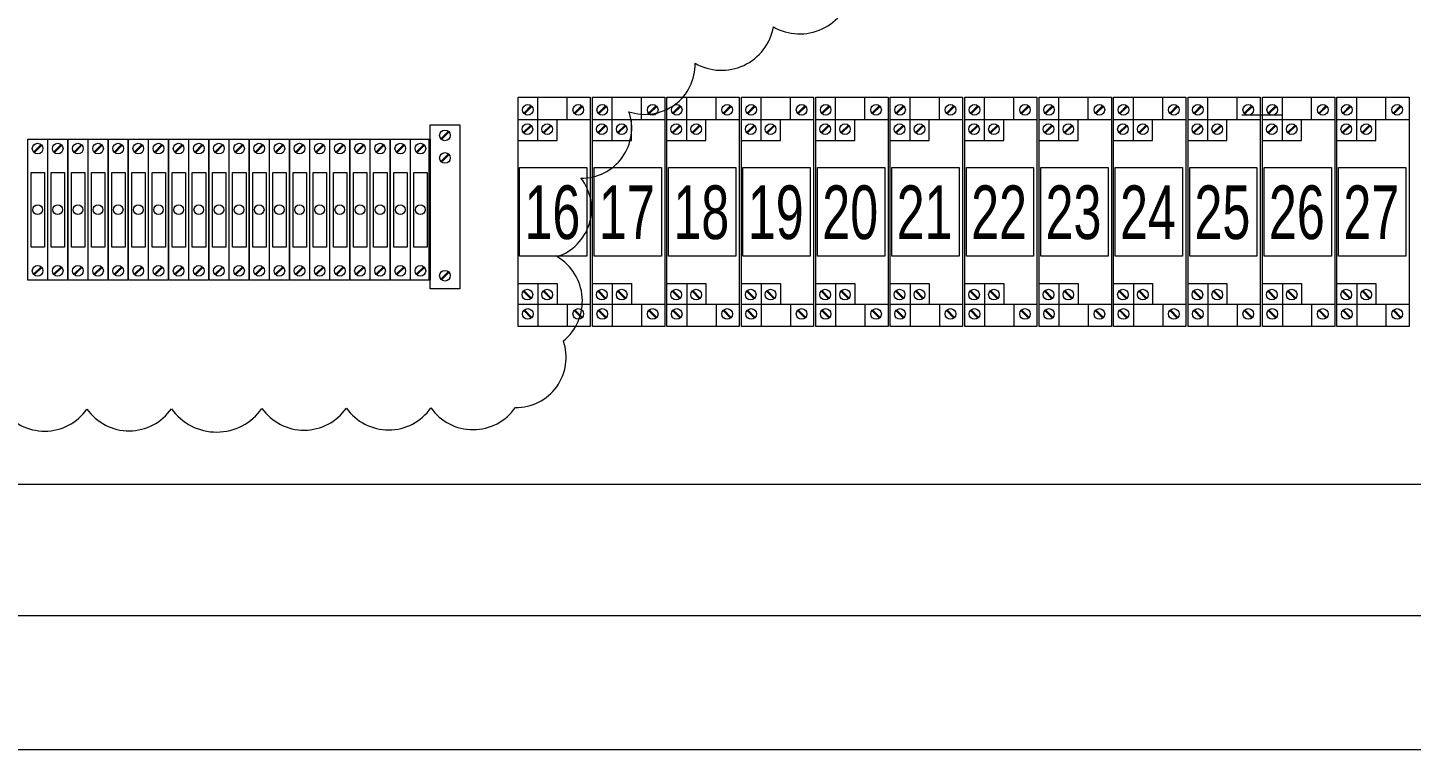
# Model space of a CAD drawing. Header units: millimetres. Extents: x 32721 to 72822, y 57624 to 123188.
# Drawn here: x 43102.9 to 43316.1, y 65167.6 to 65278.9 of the extents above; entities that cross this region are included whole.
import ezdxf

# ---------------------------------------------------------------- set-up
doc = ezdxf.new("R2010")
doc.units = ezdxf.units.MM
doc.header["$LTSCALE"] = 10
doc.layers.add('1轮廓实线层', color=7, linetype='Continuous', lineweight=18)
doc.layers.add('6文字层', color=3, linetype='Continuous', lineweight=18)
doc.styles.add('样式 1', font='SIMYOU.TTF', dxfattribs={"width": 0.75})

msp = doc.modelspace()

# ---------------------------------------------------------------- linework, layer by layer
at = {"layer": '1轮廓实线层', "lineweight": 13}
for p, q in [((43178.45, 65268.18), (43189.56, 65268.18)), ((43178.45, 65232.8), (43178.45, 65268.18)), ((43179.32, 65265.69), (43180.48, 65266.86)), ((43179.42, 65265.59), (43180.59, 65266.75)), ((43181.5, 65265.3), (43181.5, 65268.18)), ((43186, 65264.72), (43186, 65268.18)), ((43187.1, 65265.69), (43188.26, 65266.86)), ((43187.2, 65265.59), (43188.36, 65266.75)), ((43189.56, 65268.18), (43189.56, 65232.8)), ((43189.92, 65268.18), (43201.04, 65268.18)), ((43189.92, 65232.8), (43189.92, 65268.18)), ((43190.79, 65265.69), (43191.96, 65266.86)), ((43190.9, 65265.59), (43192.06, 65266.75)), ((43192.97, 65265.3), (43192.97, 65268.18)), ((43197.47, 65264.72), (43197.47, 65268.18)), ((43198.57, 65265.69), (43199.73, 65266.86)), ((43198.67, 65265.59), (43199.83, 65266.75)), ((43201.04, 65268.18), (43201.04, 65232.8)), ((43201.39, 65268.18), (43212.51, 65268.18)), ((43201.39, 65232.8), (43201.39, 65268.18)), ((43202.27, 65265.69), (43203.43, 65266.86)), ((43202.37, 65265.59), (43203.53, 65266.75)), ((43204.44, 65265.3), (43204.44, 65268.18)), ((43208.95, 65264.72), (43208.95, 65268.18)), ((43210.04, 65265.69), (43211.2, 65266.86)), ((43210.14, 65265.59), (43211.3, 65266.75)), ((43212.51, 65268.18), (43212.51, 65232.8)), ((43212.87, 65268.18), (43223.98, 65268.18)), ((43212.87, 65232.8), (43212.87, 65268.18)), ((43213.74, 65265.69), (43214.9, 65266.86)), ((43213.84, 65265.59), (43215, 65266.75)), ((43215.91, 65265.3), (43215.91, 65268.18)), ((43220.42, 65264.72), (43220.42, 65268.18)), ((43221.51, 65265.69), (43222.68, 65266.86)), ((43221.62, 65265.59), (43222.78, 65266.75)), ((43223.98, 65268.18), (43223.98, 65232.8)), ((43224.34, 65268.18), (43235.46, 65268.18)), ((43224.34, 65232.8), (43224.34, 65268.18)), ((43225.21, 65265.69), (43226.38, 65266.86)), ((43225.32, 65265.59), (43226.48, 65266.75)), ((43227.39, 65265.3), (43227.39, 65268.18)), ((43231.89, 65264.72), (43231.89, 65268.18)), ((43232.99, 65265.69), (43234.15, 65266.86)), ((43233.09, 65265.59), (43234.25, 65266.75)), ((43235.46, 65268.18), (43235.46, 65232.8)), ((43235.81, 65268.18), (43246.93, 65268.18)), ((43235.81, 65232.8), (43235.81, 65268.18)), ((43236.69, 65265.69), (43237.85, 65266.86)), ((43236.79, 65265.59), (43237.95, 65266.75)), ((43238.86, 65265.3), (43238.86, 65268.18)), ((43243.37, 65264.72), (43243.37, 65268.18)), ((43244.46, 65265.69), (43245.62, 65266.86)), ((43244.56, 65265.59), (43245.72, 65266.75)), ((43246.93, 65268.18), (43246.93, 65232.8)), ((43247.28, 65268.18), (43258.4, 65268.18)), ((43247.28, 65232.8), (43247.28, 65268.18)), ((43248.16, 65265.69), (43249.32, 65266.86)), ((43248.26, 65265.59), (43249.42, 65266.75)), ((43250.33, 65265.3), (43250.33, 65268.18)), ((43254.84, 65264.72), (43254.84, 65268.18)), ((43255.93, 65265.69), (43257.1, 65266.86)), ((43256.04, 65265.59), (43257.2, 65266.75)), ((43258.4, 65268.18), (43258.4, 65232.8)), ((43258.76, 65268.18), (43269.88, 65268.18)), ((43258.76, 65232.8), (43258.76, 65268.18)), ((43259.63, 65265.69), (43260.8, 65266.86)), ((43259.74, 65265.59), (43260.9, 65266.75)), ((43261.81, 65265.3), (43261.81, 65268.18)), ((43266.31, 65264.72), (43266.31, 65268.18)), ((43267.41, 65265.69), (43268.57, 65266.86)), ((43267.51, 65265.59), (43268.67, 65266.75)), ((43269.88, 65268.18), (43269.88, 65232.8)), ((43270.23, 65268.18), (43281.35, 65268.18)), ((43270.23, 65232.8), (43270.23, 65268.18)), ((43271.11, 65265.69), (43272.27, 65266.86)), ((43271.21, 65265.59), (43272.37, 65266.75)), ((43273.28, 65265.3), (43273.28, 65268.18)), ((43277.79, 65264.72), (43277.79, 65268.18)), ((43278.88, 65265.69), (43280.04, 65266.86)), ((43278.98, 65265.59), (43280.14, 65266.75)), ((43281.35, 65268.18), (43281.35, 65232.8)), ((43281.7, 65268.18), (43292.82, 65268.18)), ((43281.7, 65232.8), (43281.7, 65268.18)), ((43282.58, 65265.69), (43283.74, 65266.86)), ((43282.68, 65265.59), (43283.84, 65266.75)), ((43284.75, 65265.3), (43284.75, 65268.18)), ((43289.26, 65264.72), (43289.26, 65268.18)), ((43290.35, 65265.69), (43291.51, 65266.86)), ((43290.46, 65265.59), (43291.62, 65266.75)), ((43292.82, 65268.18), (43292.82, 65232.8)), ((43293.18, 65268.18), (43304.3, 65268.18)), ((43293.18, 65232.8), (43293.18, 65268.18)), ((43294.05, 65265.69), (43295.21, 65266.86)), ((43294.15, 65265.59), (43295.32, 65266.75)), ((43296.23, 65265.3), (43296.23, 65268.18)), ((43300.73, 65264.72), (43300.73, 65268.18)), ((43301.83, 65265.69), (43302.99, 65266.86)), ((43301.93, 65265.59), (43303.09, 65266.75)), ((43304.3, 65268.18), (43304.3, 65232.8)), ((43304.65, 65268.18), (43315.77, 65268.18)), ((43304.65, 65232.8), (43304.65, 65268.18)), ((43305.53, 65265.69), (43306.69, 65266.86)), ((43305.63, 65265.59), (43306.79, 65266.75)), ((43307.7, 65265.3), (43307.7, 65268.18)), ((43312.2, 65264.72), (43312.2, 65268.18)), ((43313.3, 65265.69), (43314.46, 65266.86)), ((43313.4, 65265.59), (43314.56, 65266.75)), ((43315.77, 65268.18), (43315.77, 65232.8)), ((43178.45, 65264.72), (43189.56, 65264.72)), ((43181.5, 65261.51), (43181.5, 65265.3)), ((43184.45, 65261.51), (43184.45, 65264.72)), ((43189.92, 65264.72), (43201.04, 65264.72)), ((43192.97, 65261.51), (43192.97, 65265.3)), ((43195.92, 65261.51), (43195.92, 65264.72)), ((43201.39, 65264.72), (43212.51, 65264.72)), ((43204.44, 65261.51), (43204.44, 65265.3)), ((43207.39, 65261.51), (43207.39, 65264.72)), ((43212.87, 65264.72), (43223.98, 65264.72)), ((43215.91, 65261.51), (43215.91, 65265.3)), ((43218.87, 65261.51), (43218.87, 65264.72)), ((43224.34, 65264.72), (43235.46, 65264.72)), ((43227.39, 65261.51), (43227.39, 65265.3)), ((43230.34, 65261.51), (43230.34, 65264.72)), ((43235.81, 65264.72), (43246.93, 65264.72)), ((43238.86, 65261.51), (43238.86, 65265.3)), ((43241.81, 65261.51), (43241.81, 65264.72)), ((43247.28, 65264.72), (43258.4, 65264.72)), ((43250.33, 65261.51), (43250.33, 65265.3)), ((43253.29, 65261.51), (43253.29, 65264.72)), ((43258.76, 65264.72), (43269.88, 65264.72)), ((43261.81, 65261.51), (43261.81, 65265.3)), ((43264.76, 65261.51), (43264.76, 65264.72)), ((43270.23, 65264.72), (43281.35, 65264.72)), ((43273.28, 65261.51), (43273.28, 65265.3)), ((43276.23, 65261.51), (43276.23, 65264.72)), ((43281.7, 65264.72), (43292.82, 65264.72)), ((43284.75, 65261.51), (43284.75, 65265.3)), ((43287.7, 65261.51), (43287.7, 65264.72)), ((43294.54, 65265.38), (43290, 65265.38)), ((43295.17, 65265.38), (43290.62, 65265.38)), ((43296.2, 65265.38), (43291.66, 65265.38)), ((43293.18, 65264.72), (43304.3, 65264.72)), ((43296.23, 65261.51), (43296.23, 65265.3)), ((43299.18, 65261.51), (43299.18, 65264.72)), ((43304.65, 65264.72), (43315.77, 65264.72)), ((43307.7, 65261.51), (43307.7, 65265.3)), ((43310.65, 65261.51), (43310.65, 65264.72)), ((43164.91, 65263.9), (43169.46, 65263.9)), ((43164.91, 65238.63), (43164.91, 65263.9)), ((43166.55, 65261.75), (43167.71, 65262.91)), ((43166.65, 65261.65), (43167.81, 65262.81)), ((43169.46, 65263.9), (43169.46, 65238.63)), ((43179.25, 65262.71), (43180.41, 65263.87)), ((43179.35, 65262.61), (43180.51, 65263.77)), ((43182.31, 65262.71), (43183.47, 65263.87)), ((43182.41, 65262.61), (43183.57, 65263.77)), ((43190.72, 65262.71), (43191.88, 65263.87)), ((43190.82, 65262.61), (43191.98, 65263.77)), ((43193.78, 65262.71), (43194.95, 65263.87)), ((43193.89, 65262.61), (43195.05, 65263.77)), ((43202.19, 65262.71), (43203.36, 65263.87)), ((43202.3, 65262.61), (43203.46, 65263.77)), ((43205.26, 65262.71), (43206.42, 65263.87)), ((43205.36, 65262.61), (43206.52, 65263.77)), ((43213.67, 65262.71), (43214.83, 65263.87)), ((43213.77, 65262.61), (43214.93, 65263.77)), ((43216.73, 65262.71), (43217.89, 65263.87)), ((43216.83, 65262.61), (43217.99, 65263.77)), ((43225.14, 65262.71), (43226.3, 65263.87)), ((43225.24, 65262.61), (43226.4, 65263.77)), ((43228.2, 65262.71), (43229.36, 65263.87)), ((43228.3, 65262.61), (43229.47, 65263.77)), ((43236.61, 65262.71), (43237.77, 65263.87)), ((43236.71, 65262.61), (43237.88, 65263.77)), ((43239.68, 65262.71), (43240.84, 65263.87)), ((43239.78, 65262.61), (43240.94, 65263.77)), ((43248.09, 65262.71), (43249.25, 65263.87)), ((43248.19, 65262.61), (43249.35, 65263.77)), ((43251.15, 65262.71), (43252.31, 65263.87)), ((43251.25, 65262.61), (43252.41, 65263.77)), ((43259.56, 65262.71), (43260.72, 65263.87)), ((43259.66, 65262.61), (43260.82, 65263.77)), ((43262.62, 65262.71), (43263.78, 65263.87)), ((43262.72, 65262.61), (43263.89, 65263.77)), ((43271.03, 65262.71), (43272.19, 65263.87)), ((43271.13, 65262.61), (43272.3, 65263.77)), ((43274.1, 65262.71), (43275.26, 65263.87)), ((43274.2, 65262.61), (43275.36, 65263.77)), ((43282.51, 65262.71), (43283.67, 65263.87)), ((43282.61, 65262.61), (43283.77, 65263.77)), ((43285.57, 65262.71), (43286.73, 65263.87)), ((43285.67, 65262.61), (43286.83, 65263.77)), ((43293.98, 65262.71), (43295.14, 65263.87)), ((43294.08, 65262.61), (43295.24, 65263.77)), ((43297.04, 65262.71), (43298.2, 65263.87)), ((43297.14, 65262.61), (43298.31, 65263.77)), ((43305.45, 65262.71), (43306.61, 65263.87)), ((43305.55, 65262.61), (43306.71, 65263.77)), ((43308.51, 65262.71), (43309.68, 65263.87)), ((43308.62, 65262.61), (43309.78, 65263.77)), ((43102.88, 65239.95), (43102.88, 65261.68)), ((43102.88, 65261.68), (43105.91, 65261.68)), ((43102.88, 65239.95), (43102.88, 65261.68)), ((43103.77, 65259.71), (43104.93, 65260.87)), ((43103.87, 65259.61), (43105.03, 65260.77)), ((43105.91, 65261.68), (43105.91, 65239.95)), ((43105.99, 65261.68), (43109.02, 65261.68)), ((43105.99, 65239.95), (43105.99, 65261.68)), ((43106.87, 65259.71), (43108.03, 65260.87)), ((43106.97, 65259.61), (43108.13, 65260.77)), ((43109.02, 65261.68), (43109.02, 65239.95)), ((43109.09, 65261.68), (43112.12, 65261.68)), ((43109.09, 65239.95), (43109.09, 65261.68)), ((43109.98, 65259.71), (43111.14, 65260.87)), ((43110.08, 65259.61), (43111.24, 65260.77)), ((43112.12, 65261.68), (43112.12, 65239.95)), ((43112.2, 65261.68), (43115.23, 65261.68)), ((43112.2, 65239.95), (43112.2, 65261.68)), ((43113.08, 65259.71), (43114.24, 65260.87)), ((43113.18, 65259.61), (43114.34, 65260.77)), ((43115.23, 65261.68), (43115.23, 65239.95)), ((43115.3, 65261.68), (43118.33, 65261.68)), ((43115.3, 65239.95), (43115.3, 65261.68)), ((43116.19, 65259.71), (43117.35, 65260.87)), ((43116.29, 65259.61), (43117.45, 65260.77)), ((43118.33, 65261.68), (43118.33, 65239.95)), ((43118.41, 65261.68), (43121.44, 65261.68)), ((43118.41, 65239.95), (43118.41, 65261.68)), ((43119.29, 65259.71), (43120.45, 65260.87)), ((43119.39, 65259.61), (43120.55, 65260.77)), ((43121.44, 65261.68), (43121.44, 65239.95)), ((43121.51, 65261.68), (43124.54, 65261.68)), ((43121.51, 65239.95), (43121.51, 65261.68)), ((43122.4, 65259.71), (43123.56, 65260.87)), ((43122.5, 65259.61), (43123.66, 65260.77)), ((43124.54, 65261.68), (43124.54, 65239.95)), ((43124.62, 65261.68), (43127.65, 65261.68)), ((43124.62, 65239.95), (43124.62, 65261.68)), ((43125.5, 65259.71), (43126.66, 65260.87)), ((43125.6, 65259.61), (43126.76, 65260.77)), ((43127.65, 65261.68), (43127.65, 65239.95)), ((43127.72, 65261.68), (43130.75, 65261.68)), ((43127.72, 65239.95), (43127.72, 65261.68)), ((43128.61, 65259.71), (43129.77, 65260.87)), ((43128.71, 65259.61), (43129.87, 65260.77)), ((43130.75, 65261.68), (43130.75, 65239.95)), ((43130.83, 65261.68), (43133.86, 65261.68)), ((43130.83, 65239.95), (43130.83, 65261.68)), ((43131.71, 65259.71), (43132.87, 65260.87)), ((43131.81, 65259.61), (43132.97, 65260.77)), ((43133.86, 65261.68), (43133.86, 65239.95)), ((43133.93, 65261.68), (43136.96, 65261.68)), ((43133.93, 65239.95), (43133.93, 65261.68)), ((43134.82, 65259.71), (43135.98, 65260.87)), ((43134.92, 65259.61), (43136.08, 65260.77)), ((43136.96, 65261.68), (43136.96, 65239.95)), ((43137.04, 65261.68), (43140.07, 65261.68)), ((43137.04, 65239.95), (43137.04, 65261.68)), ((43137.92, 65259.71), (43139.08, 65260.87)), ((43138.02, 65259.61), (43139.18, 65260.77)), ((43140.07, 65261.68), (43140.07, 65239.95)), ((43140.14, 65261.68), (43143.17, 65261.68)), ((43140.14, 65239.95), (43140.14, 65261.68)), ((43141.03, 65259.71), (43142.19, 65260.87)), ((43141.13, 65259.61), (43142.29, 65260.77)), ((43143.17, 65261.68), (43143.17, 65239.95)), ((43143.25, 65261.68), (43146.28, 65261.68)), ((43143.25, 65239.95), (43143.25, 65261.68)), ((43144.13, 65259.71), (43145.29, 65260.87)), ((43144.23, 65259.61), (43145.39, 65260.77)), ((43146.28, 65261.68), (43146.28, 65239.95)), ((43146.35, 65261.68), (43149.38, 65261.68)), ((43146.35, 65239.95), (43146.35, 65261.68)), ((43147.24, 65259.71), (43148.4, 65260.87)), ((43147.34, 65259.61), (43148.5, 65260.77)), ((43149.38, 65261.68), (43149.38, 65239.95)), ((43149.46, 65261.68), (43152.49, 65261.68)), ((43149.46, 65239.95), (43149.46, 65261.68)), ((43150.34, 65259.71), (43151.5, 65260.87)), ((43150.44, 65259.61), (43151.6, 65260.77)), ((43152.49, 65261.68), (43152.49, 65239.95)), ((43152.56, 65261.68), (43155.59, 65261.68)), ((43152.56, 65239.95), (43152.56, 65261.68)), ((43153.45, 65259.71), (43154.61, 65260.87)), ((43153.55, 65259.61), (43154.71, 65260.77)), ((43155.59, 65261.68), (43155.59, 65239.95)), ((43155.67, 65261.68), (43158.7, 65261.68)), ((43155.67, 65239.95), (43155.67, 65261.68)), ((43156.55, 65259.71), (43157.71, 65260.87)), ((43156.65, 65259.61), (43157.81, 65260.77)), ((43158.7, 65261.68), (43158.7, 65239.95)), ((43158.77, 65261.68), (43161.8, 65261.68)), ((43158.77, 65239.95), (43158.77, 65261.68)), ((43159.66, 65259.71), (43160.82, 65260.87)), ((43159.76, 65259.61), (43160.92, 65260.77)), ((43161.8, 65261.68), (43161.8, 65239.95)), ((43161.88, 65261.68), (43164.91, 65261.68)), ((43161.88, 65239.95), (43161.88, 65261.68)), ((43162.76, 65259.71), (43163.92, 65260.87)), ((43162.86, 65259.61), (43164.02, 65260.77)), ((43164.74, 65239.95), (43164.74, 65261.68)), ((43164.91, 65261.68), (43164.91, 65239.95)), ((43178.45, 65261.51), (43184.45, 65261.51)), ((43189.92, 65261.51), (43195.92, 65261.51)), ((43201.39, 65261.51), (43207.39, 65261.51)), ((43212.87, 65261.51), (43218.87, 65261.51)), ((43224.34, 65261.51), (43230.34, 65261.51)), ((43235.81, 65261.51), (43241.81, 65261.51)), ((43247.28, 65261.51), (43253.29, 65261.51)), ((43258.76, 65261.51), (43264.76, 65261.51)), ((43270.23, 65261.51), (43276.23, 65261.51)), ((43281.7, 65261.51), (43287.7, 65261.51)), ((43293.18, 65261.51), (43299.18, 65261.51)), ((43304.65, 65261.51), (43310.65, 65261.51)), ((43166.55, 65258.27), (43167.71, 65259.43)), ((43166.65, 65258.17), (43167.81, 65259.33)), ((43103.77, 65240.86), (43104.93, 65242.02)), ((43103.87, 65240.76), (43105.03, 65241.92)), ((43106.87, 65240.86), (43108.03, 65242.02)), ((43106.97, 65240.76), (43108.13, 65241.92)), ((43109.98, 65240.86), (43111.14, 65242.02)), ((43110.08, 65240.76), (43111.24, 65241.92)), ((43113.08, 65240.86), (43114.24, 65242.02)), ((43113.18, 65240.76), (43114.34, 65241.92)), ((43116.19, 65240.86), (43117.35, 65242.02)), ((43116.29, 65240.76), (43117.45, 65241.92)), ((43119.29, 65240.86), (43120.45, 65242.02)), ((43119.39, 65240.76), (43120.55, 65241.92)), ((43122.4, 65240.86), (43123.56, 65242.02)), ((43122.5, 65240.76), (43123.66, 65241.92)), ((43125.5, 65240.86), (43126.66, 65242.02)), ((43125.6, 65240.76), (43126.76, 65241.92)), ((43128.61, 65240.86), (43129.77, 65242.02)), ((43128.71, 65240.76), (43129.87, 65241.92)), ((43131.71, 65240.86), (43132.87, 65242.02)), ((43131.81, 65240.76), (43132.97, 65241.92)), ((43134.82, 65240.86), (43135.98, 65242.02)), ((43134.92, 65240.76), (43136.08, 65241.92)), ((43137.92, 65240.86), (43139.08, 65242.02)), ((43138.02, 65240.76), (43139.18, 65241.92)), ((43141.03, 65240.86), (43142.19, 65242.02)), ((43141.13, 65240.76), (43142.29, 65241.92)), ((43144.13, 65240.86), (43145.29, 65242.02)), ((43144.23, 65240.76), (43145.39, 65241.92)), ((43147.24, 65240.86), (43148.4, 65242.02)), ((43147.34, 65240.76), (43148.5, 65241.92)), ((43150.34, 65240.86), (43151.5, 65242.02)), ((43150.44, 65240.76), (43151.6, 65241.92)), ((43153.45, 65240.86), (43154.61, 65242.02)), ((43153.55, 65240.76), (43154.71, 65241.92)), ((43156.55, 65240.86), (43157.71, 65242.02)), ((43156.65, 65240.76), (43157.81, 65241.92)), ((43159.66, 65240.86), (43160.82, 65242.02)), ((43159.76, 65240.76), (43160.92, 65241.92)), ((43162.76, 65240.86), (43163.92, 65242.02)), ((43162.86, 65240.76), (43164.02, 65241.92)), ((43166.55, 65240.11), (43167.71, 65241.27)), ((43166.65, 65240), (43167.81, 65241.17)), ((43105.91, 65239.95), (43102.88, 65239.95)), ((43109.02, 65239.95), (43105.99, 65239.95)), ((43112.12, 65239.95), (43109.09, 65239.95)), ((43115.23, 65239.95), (43112.2, 65239.95)), ((43118.33, 65239.95), (43115.3, 65239.95)), ((43121.44, 65239.95), (43118.41, 65239.95)), ((43124.54, 65239.95), (43121.51, 65239.95)), ((43127.65, 65239.95), (43124.62, 65239.95)), ((43130.75, 65239.95), (43127.72, 65239.95)), ((43133.86, 65239.95), (43130.83, 65239.95)), ((43136.96, 65239.95), (43133.93, 65239.95)), ((43140.07, 65239.95), (43137.04, 65239.95)), ((43143.17, 65239.95), (43140.14, 65239.95)), ((43146.28, 65239.95), (43143.25, 65239.95)), ((43149.38, 65239.95), (43146.35, 65239.95)), ((43152.49, 65239.95), (43149.46, 65239.95)), ((43155.59, 65239.95), (43152.56, 65239.95)), ((43158.7, 65239.95), (43155.67, 65239.95)), ((43161.8, 65239.95), (43158.77, 65239.95)), ((43164.91, 65239.95), (43161.88, 65239.95)), ((43178.45, 65239.46), (43184.45, 65239.46)), ((43181.5, 65239.46), (43181.5, 65235.67)), ((43184.45, 65239.46), (43184.45, 65236.25)), ((43189.92, 65239.46), (43195.92, 65239.46)), ((43192.97, 65239.46), (43192.97, 65235.67)), ((43195.92, 65239.46), (43195.92, 65236.25)), ((43201.39, 65239.46), (43207.39, 65239.46)), ((43204.44, 65239.46), (43204.44, 65235.67)), ((43207.39, 65239.46), (43207.39, 65236.25)), ((43212.87, 65239.46), (43218.87, 65239.46)), ((43215.91, 65239.46), (43215.91, 65235.67)), ((43218.87, 65239.46), (43218.87, 65236.25)), ((43224.34, 65239.46), (43230.34, 65239.46)), ((43227.39, 65239.46), (43227.39, 65235.67)), ((43230.34, 65239.46), (43230.34, 65236.25)), ((43235.81, 65239.46), (43241.81, 65239.46)), ((43238.86, 65239.46), (43238.86, 65235.67)), ((43241.81, 65239.46), (43241.81, 65236.25)), ((43247.28, 65239.46), (43253.29, 65239.46)), ((43250.33, 65239.46), (43250.33, 65235.67)), ((43253.29, 65239.46), (43253.29, 65236.25)), ((43258.76, 65239.46), (43264.76, 65239.46)), ((43261.81, 65239.46), (43261.81, 65235.67)), ((43264.76, 65239.46), (43264.76, 65236.25)), ((43270.23, 65239.46), (43276.23, 65239.46)), ((43273.28, 65239.46), (43273.28, 65235.67)), ((43276.23, 65239.46), (43276.23, 65236.25)), ((43281.7, 65239.46), (43287.7, 65239.46)), ((43284.75, 65239.46), (43284.75, 65235.67)), ((43287.7, 65239.46), (43287.7, 65236.25)), ((43293.18, 65239.46), (43299.18, 65239.46)), ((43296.23, 65239.46), (43296.23, 65235.67)), ((43299.18, 65239.46), (43299.18, 65236.25)), ((43304.65, 65239.46), (43310.65, 65239.46)), ((43307.7, 65239.46), (43307.7, 65235.67)), ((43310.65, 65239.46), (43310.65, 65236.25)), ((43169.46, 65238.63), (43164.91, 65238.63)), ((43179.25, 65238.26), (43180.41, 65237.1)), ((43179.35, 65238.36), (43180.51, 65237.2)), ((43182.31, 65238.26), (43183.47, 65237.1)), ((43182.41, 65238.36), (43183.57, 65237.2)), ((43190.72, 65238.26), (43191.88, 65237.1)), ((43190.82, 65238.36), (43191.98, 65237.2)), ((43193.78, 65238.26), (43194.95, 65237.1)), ((43193.89, 65238.36), (43195.05, 65237.2)), ((43202.19, 65238.26), (43203.36, 65237.1)), ((43202.3, 65238.36), (43203.46, 65237.2)), ((43205.26, 65238.26), (43206.42, 65237.1)), ((43205.36, 65238.36), (43206.52, 65237.2)), ((43213.67, 65238.26), (43214.83, 65237.1)), ((43213.77, 65238.36), (43214.93, 65237.2)), ((43216.73, 65238.26), (43217.89, 65237.1)), ((43216.83, 65238.36), (43217.99, 65237.2)), ((43225.14, 65238.26), (43226.3, 65237.1)), ((43225.24, 65238.36), (43226.4, 65237.2)), ((43228.2, 65238.26), (43229.36, 65237.1)), ((43228.3, 65238.36), (43229.47, 65237.2)), ((43236.61, 65238.26), (43237.77, 65237.1)), ((43236.71, 65238.36), (43237.88, 65237.2)), ((43239.68, 65238.26), (43240.84, 65237.1)), ((43239.78, 65238.36), (43240.94, 65237.2)), ((43248.09, 65238.26), (43249.25, 65237.1)), ((43248.19, 65238.36), (43249.35, 65237.2)), ((43251.15, 65238.26), (43252.31, 65237.1)), ((43251.25, 65238.36), (43252.41, 65237.2)), ((43259.56, 65238.26), (43260.72, 65237.1)), ((43259.66, 65238.36), (43260.82, 65237.2)), ((43262.62, 65238.26), (43263.78, 65237.1)), ((43262.72, 65238.36), (43263.89, 65237.2)), ((43271.03, 65238.26), (43272.19, 65237.1)), ((43271.13, 65238.36), (43272.3, 65237.2)), ((43274.1, 65238.26), (43275.26, 65237.1)), ((43274.2, 65238.36), (43275.36, 65237.2)), ((43282.51, 65238.26), (43283.67, 65237.1)), ((43282.61, 65238.36), (43283.77, 65237.2)), ((43285.57, 65238.26), (43286.73, 65237.1)), ((43285.67, 65238.36), (43286.83, 65237.2)), ((43293.98, 65238.26), (43295.14, 65237.1)), ((43294.08, 65238.36), (43295.24, 65237.2)), ((43297.04, 65238.26), (43298.2, 65237.1)), ((43297.14, 65238.36), (43298.31, 65237.2)), ((43305.45, 65238.26), (43306.61, 65237.1)), ((43305.55, 65238.36), (43306.71, 65237.2)), ((43308.51, 65238.26), (43309.68, 65237.1)), ((43308.62, 65238.36), (43309.78, 65237.2)), ((43178.45, 65236.25), (43189.56, 65236.25)), ((43179.32, 65235.28), (43180.48, 65234.12)), ((43179.42, 65235.38), (43180.59, 65234.22)), ((43181.5, 65235.67), (43181.5, 65232.8)), ((43186, 65236.25), (43186, 65232.8)), ((43187.1, 65235.28), (43188.26, 65234.12)), ((43187.2, 65235.38), (43188.36, 65234.22)), ((43189.92, 65236.25), (43201.04, 65236.25)), ((43190.79, 65235.28), (43191.96, 65234.12)), ((43190.9, 65235.38), (43192.06, 65234.22)), ((43192.97, 65235.67), (43192.97, 65232.8)), ((43197.47, 65236.25), (43197.47, 65232.8)), ((43198.57, 65235.28), (43199.73, 65234.12)), ((43198.67, 65235.38), (43199.83, 65234.22)), ((43201.39, 65236.25), (43212.51, 65236.25)), ((43202.27, 65235.28), (43203.43, 65234.12)), ((43202.37, 65235.38), (43203.53, 65234.22)), ((43204.44, 65235.67), (43204.44, 65232.8)), ((43208.95, 65236.25), (43208.95, 65232.8)), ((43210.04, 65235.28), (43211.2, 65234.12)), ((43210.14, 65235.38), (43211.3, 65234.22)), ((43212.87, 65236.25), (43223.98, 65236.25)), ((43213.74, 65235.28), (43214.9, 65234.12)), ((43213.84, 65235.38), (43215, 65234.22)), ((43215.91, 65235.67), (43215.91, 65232.8)), ((43220.42, 65236.25), (43220.42, 65232.8)), ((43221.51, 65235.28), (43222.68, 65234.12)), ((43221.62, 65235.38), (43222.78, 65234.22)), ((43224.34, 65236.25), (43235.46, 65236.25)), ((43225.21, 65235.28), (43226.38, 65234.12)), ((43225.32, 65235.38), (43226.48, 65234.22)), ((43227.39, 65235.67), (43227.39, 65232.8)), ((43231.89, 65236.25), (43231.89, 65232.8)), ((43232.99, 65235.28), (43234.15, 65234.12)), ((43233.09, 65235.38), (43234.25, 65234.22)), ((43235.81, 65236.25), (43246.93, 65236.25)), ((43236.69, 65235.28), (43237.85, 65234.12)), ((43236.79, 65235.38), (43237.95, 65234.22)), ((43238.86, 65235.67), (43238.86, 65232.8)), ((43243.37, 65236.25), (43243.37, 65232.8)), ((43244.46, 65235.28), (43245.62, 65234.12)), ((43244.56, 65235.38), (43245.72, 65234.22)), ((43247.28, 65236.25), (43258.4, 65236.25)), ((43248.16, 65235.28), (43249.32, 65234.12)), ((43248.26, 65235.38), (43249.42, 65234.22)), ((43250.33, 65235.67), (43250.33, 65232.8)), ((43254.84, 65236.25), (43254.84, 65232.8)), ((43255.93, 65235.28), (43257.1, 65234.12)), ((43256.04, 65235.38), (43257.2, 65234.22)), ((43258.76, 65236.25), (43269.88, 65236.25)), ((43259.63, 65235.28), (43260.8, 65234.12)), ((43259.74, 65235.38), (43260.9, 65234.22)), ((43261.81, 65235.67), (43261.81, 65232.8)), ((43266.31, 65236.25), (43266.31, 65232.8)), ((43267.41, 65235.28), (43268.57, 65234.12)), ((43267.51, 65235.38), (43268.67, 65234.22)), ((43270.23, 65236.25), (43281.35, 65236.25)), ((43271.11, 65235.28), (43272.27, 65234.12)), ((43271.21, 65235.38), (43272.37, 65234.22)), ((43273.28, 65235.67), (43273.28, 65232.8)), ((43277.79, 65236.25), (43277.79, 65232.8)), ((43278.88, 65235.28), (43280.04, 65234.12)), ((43278.98, 65235.38), (43280.14, 65234.22)), ((43281.7, 65236.25), (43292.82, 65236.25)), ((43282.58, 65235.28), (43283.74, 65234.12)), ((43282.68, 65235.38), (43283.84, 65234.22)), ((43284.75, 65235.67), (43284.75, 65232.8)), ((43289.26, 65236.25), (43289.26, 65232.8)), ((43290.35, 65235.28), (43291.51, 65234.12)), ((43290.46, 65235.38), (43291.62, 65234.22)), ((43293.18, 65236.25), (43304.3, 65236.25)), ((43294.05, 65235.28), (43295.21, 65234.12)), ((43294.15, 65235.38), (43295.32, 65234.22)), ((43296.23, 65235.67), (43296.23, 65232.8)), ((43300.73, 65236.25), (43300.73, 65232.8)), ((43301.83, 65235.28), (43302.99, 65234.12)), ((43301.93, 65235.38), (43303.09, 65234.22)), ((43304.65, 65236.25), (43315.77, 65236.25)), ((43305.53, 65235.28), (43306.69, 65234.12)), ((43305.63, 65235.38), (43306.79, 65234.22)), ((43307.7, 65235.67), (43307.7, 65232.8)), ((43312.2, 65236.25), (43312.2, 65232.8)), ((43313.3, 65235.28), (43314.46, 65234.12)), ((43313.4, 65235.38), (43314.56, 65234.22)), ((43189.56, 65232.8), (43178.45, 65232.8)), ((43201.04, 65232.8), (43189.92, 65232.8)), ((43212.51, 65232.8), (43201.39, 65232.8)), ((43223.98, 65232.8), (43212.87, 65232.8)), ((43235.46, 65232.8), (43224.34, 65232.8)), ((43246.93, 65232.8), (43235.81, 65232.8)), ((43258.4, 65232.8), (43247.28, 65232.8)), ((43269.88, 65232.8), (43258.76, 65232.8)), ((43281.35, 65232.8), (43270.23, 65232.8)), ((43292.82, 65232.8), (43281.7, 65232.8)), ((43304.3, 65232.8), (43293.18, 65232.8)), ((43315.77, 65232.8), (43304.65, 65232.8))]:
    msp.add_line(p, q, dxfattribs=at)
at = {"layer": '1轮廓实线层'}
for p, q in [((43474.09, 65208.43), (42895.68, 65208.43)), ((43493.8, 65188.21), (42875.97, 65188.21)), ((42851.31, 65167.62), (43518.46, 65167.62))]:
    msp.add_line(p, q, dxfattribs=at)
at = {"layer": '1轮廓实线层', "color": 1}
msp.add_lwpolyline([(43098.99, 65220.05, 0.520567), (43112.01, 65220.09, 0.520567), (43125.03, 65220.14, 0.520567), (43138.98, 65220.19, 0.520567), (43151.99, 65220.24, 0.520567), (43165.01, 65220.28, 0.520567), (43178.03, 65220.33, 0.520567), (43185.43, 65230.58, 0.520567), (43184.46, 65243.58, 0.520567), (43188.13, 65255.68, 0.520567), (43195.53, 65265.93, 0.520567), (43205.74, 65273.4, 0.520567), (43217.8, 65279.01, 0.520567), (43229.87, 65284.63, 0.520567)], format="xyb", dxfattribs=at)
at = {"layer": '1轮廓实线层', "lineweight": 13}
for points in [[(43103.4, 65256.54), (43105.47, 65256.54), (43105.47, 65245.04), (43103.4, 65245.04)], [(43106.51, 65256.54), (43108.57, 65256.54), (43108.57, 65245.04), (43106.51, 65245.04)], [(43109.61, 65256.54), (43111.68, 65256.54), (43111.68, 65245.04), (43109.61, 65245.04)], [(43112.72, 65256.54), (43114.78, 65256.54), (43114.78, 65245.04), (43112.72, 65245.04)], [(43115.82, 65256.54), (43117.89, 65256.54), (43117.89, 65245.04), (43115.82, 65245.04)], [(43118.93, 65256.54), (43120.99, 65256.54), (43120.99, 65245.04), (43118.93, 65245.04)], [(43122.03, 65256.54), (43124.1, 65256.54), (43124.1, 65245.04), (43122.03, 65245.04)], [(43125.14, 65256.54), (43127.2, 65256.54), (43127.2, 65245.04), (43125.14, 65245.04)], [(43128.24, 65256.54), (43130.31, 65256.54), (43130.31, 65245.04), (43128.24, 65245.04)], [(43131.35, 65256.54), (43133.41, 65256.54), (43133.41, 65245.04), (43131.35, 65245.04)], [(43134.45, 65256.54), (43136.52, 65256.54), (43136.52, 65245.04), (43134.45, 65245.04)], [(43137.56, 65256.54), (43139.62, 65256.54), (43139.62, 65245.04), (43137.56, 65245.04)], [(43140.66, 65256.54), (43142.73, 65256.54), (43142.73, 65245.04), (43140.66, 65245.04)], [(43143.77, 65256.54), (43145.83, 65256.54), (43145.83, 65245.04), (43143.77, 65245.04)], [(43146.87, 65256.54), (43148.94, 65256.54), (43148.94, 65245.04), (43146.87, 65245.04)], [(43149.98, 65256.54), (43152.04, 65256.54), (43152.04, 65245.04), (43149.98, 65245.04)], [(43153.08, 65256.54), (43155.15, 65256.54), (43155.15, 65245.04), (43153.08, 65245.04)], [(43156.19, 65256.54), (43158.25, 65256.54), (43158.25, 65245.04), (43156.19, 65245.04)], [(43159.29, 65256.54), (43161.36, 65256.54), (43161.36, 65245.04), (43159.29, 65245.04)], [(43162.4, 65256.54), (43164.46, 65256.54), (43164.46, 65245.04), (43162.4, 65245.04)], [(43178.69, 65257.32), (43189.06, 65257.32), (43189.06, 65243.66), (43178.69, 65243.66)], [(43190.16, 65257.32), (43200.53, 65257.32), (43200.53, 65243.66), (43190.16, 65243.66)], [(43201.64, 65257.32), (43212, 65257.32), (43212, 65243.66), (43201.64, 65243.66)], [(43213.11, 65257.32), (43223.48, 65257.32), (43223.48, 65243.66), (43213.11, 65243.66)], [(43224.58, 65257.32), (43234.95, 65257.32), (43234.95, 65243.66), (43224.58, 65243.66)], [(43236.06, 65257.32), (43246.42, 65257.32), (43246.42, 65243.66), (43236.06, 65243.66)], [(43247.53, 65257.32), (43257.9, 65257.32), (43257.9, 65243.66), (43247.53, 65243.66)], [(43259, 65257.32), (43269.37, 65257.32), (43269.37, 65243.66), (43259, 65243.66)], [(43270.48, 65257.32), (43280.84, 65257.32), (43280.84, 65243.66), (43270.48, 65243.66)], [(43281.95, 65257.32), (43292.32, 65257.32), (43292.32, 65243.66), (43281.95, 65243.66)], [(43293.42, 65257.32), (43303.79, 65257.32), (43303.79, 65243.66), (43293.42, 65243.66)], [(43304.9, 65257.32), (43315.26, 65257.32), (43315.26, 65243.66), (43304.9, 65243.66)]]:
    msp.add_lwpolyline(points, close=True, dxfattribs=at)
for centre, radius in [((43179.95, 65266.22), 0.821), ((43187.73, 65266.22), 0.821), ((43191.43, 65266.22), 0.821), ((43199.2, 65266.22), 0.821), ((43202.9, 65266.22), 0.821), ((43210.67, 65266.22), 0.821), ((43214.37, 65266.22), 0.821), ((43222.15, 65266.22), 0.821), ((43225.85, 65266.22), 0.821), ((43233.62, 65266.22), 0.821), ((43237.32, 65266.22), 0.821), ((43245.09, 65266.22), 0.821), ((43248.79, 65266.22), 0.821), ((43256.57, 65266.22), 0.821), ((43260.27, 65266.22), 0.821), ((43268.04, 65266.22), 0.821), ((43271.74, 65266.22), 0.821), ((43279.51, 65266.22), 0.821), ((43283.21, 65266.22), 0.821), ((43290.98, 65266.22), 0.821), ((43294.68, 65266.22), 0.821), ((43302.46, 65266.22), 0.821), ((43306.16, 65266.22), 0.821), ((43313.93, 65266.22), 0.821), ((43167.18, 65262.28), 0.821), ((43179.88, 65263.24), 0.821), ((43182.94, 65263.24), 0.821), ((43191.35, 65263.24), 0.821), ((43194.42, 65263.24), 0.821), ((43202.82, 65263.24), 0.821), ((43205.89, 65263.24), 0.821), ((43214.3, 65263.24), 0.821), ((43217.36, 65263.24), 0.821), ((43225.77, 65263.24), 0.821), ((43228.83, 65263.24), 0.821), ((43237.24, 65263.24), 0.821), ((43240.31, 65263.24), 0.821), ((43248.72, 65263.24), 0.821), ((43251.78, 65263.24), 0.821), ((43260.19, 65263.24), 0.821), ((43263.25, 65263.24), 0.821), ((43271.66, 65263.24), 0.821), ((43274.73, 65263.24), 0.821), ((43283.14, 65263.24), 0.821), ((43286.2, 65263.24), 0.821), ((43294.61, 65263.24), 0.821), ((43297.67, 65263.24), 0.821), ((43306.08, 65263.24), 0.821), ((43309.15, 65263.24), 0.821), ((43104.4, 65260.24), 0.821), ((43107.5, 65260.24), 0.821), ((43110.61, 65260.24), 0.821), ((43113.71, 65260.24), 0.821), ((43116.82, 65260.24), 0.821), ((43119.92, 65260.24), 0.821), ((43123.03, 65260.24), 0.821), ((43126.13, 65260.24), 0.821), ((43129.24, 65260.24), 0.821), ((43132.34, 65260.24), 0.821), ((43135.45, 65260.24), 0.821), ((43138.55, 65260.24), 0.821), ((43141.66, 65260.24), 0.821), ((43144.76, 65260.24), 0.821), ((43147.87, 65260.24), 0.821), ((43150.97, 65260.24), 0.821), ((43154.08, 65260.24), 0.821), ((43157.18, 65260.24), 0.821), ((43160.29, 65260.24), 0.821), ((43163.39, 65260.24), 0.821), ((43167.18, 65258.8), 0.821), ((43104.4, 65250.82), 0.742), ((43107.5, 65250.82), 0.742), ((43110.61, 65250.82), 0.742), ((43113.71, 65250.82), 0.742), ((43116.82, 65250.82), 0.742), ((43119.92, 65250.82), 0.742), ((43123.03, 65250.82), 0.742), ((43126.13, 65250.82), 0.742), ((43129.24, 65250.82), 0.742), ((43132.34, 65250.82), 0.742), ((43135.45, 65250.82), 0.742), ((43138.55, 65250.82), 0.742), ((43141.66, 65250.82), 0.742), ((43144.76, 65250.82), 0.742), ((43147.87, 65250.82), 0.742), ((43150.97, 65250.82), 0.742), ((43154.08, 65250.82), 0.742), ((43157.18, 65250.82), 0.742), ((43160.29, 65250.82), 0.742), ((43163.39, 65250.82), 0.742), ((43104.4, 65241.39), 0.821), ((43107.5, 65241.39), 0.821), ((43110.61, 65241.39), 0.821), ((43113.71, 65241.39), 0.821), ((43116.82, 65241.39), 0.821), ((43119.92, 65241.39), 0.821), ((43123.03, 65241.39), 0.821), ((43126.13, 65241.39), 0.821), ((43129.24, 65241.39), 0.821), ((43132.34, 65241.39), 0.821), ((43135.45, 65241.39), 0.821), ((43138.55, 65241.39), 0.821), ((43141.66, 65241.39), 0.821), ((43144.76, 65241.39), 0.821), ((43147.87, 65241.39), 0.821), ((43150.97, 65241.39), 0.821), ((43154.08, 65241.39), 0.821), ((43157.18, 65241.39), 0.821), ((43160.29, 65241.39), 0.821), ((43163.39, 65241.39), 0.821), ((43167.18, 65240.64), 0.821), ((43179.88, 65237.73), 0.821), ((43182.94, 65237.73), 0.821), ((43191.35, 65237.73), 0.821), ((43194.42, 65237.73), 0.821), ((43202.82, 65237.73), 0.821), ((43205.89, 65237.73), 0.821), ((43214.3, 65237.73), 0.821), ((43217.36, 65237.73), 0.821), ((43225.77, 65237.73), 0.821), ((43228.83, 65237.73), 0.821), ((43237.24, 65237.73), 0.821), ((43240.31, 65237.73), 0.821), ((43248.72, 65237.73), 0.821), ((43251.78, 65237.73), 0.821), ((43260.19, 65237.73), 0.821), ((43263.25, 65237.73), 0.821), ((43271.66, 65237.73), 0.821), ((43274.73, 65237.73), 0.821), ((43283.14, 65237.73), 0.821), ((43286.2, 65237.73), 0.821), ((43294.61, 65237.73), 0.821), ((43297.67, 65237.73), 0.821), ((43306.08, 65237.73), 0.821), ((43309.15, 65237.73), 0.821), ((43179.95, 65234.75), 0.821), ((43187.73, 65234.75), 0.821), ((43191.43, 65234.75), 0.821), ((43199.2, 65234.75), 0.821), ((43202.9, 65234.75), 0.821), ((43210.67, 65234.75), 0.821), ((43214.37, 65234.75), 0.821), ((43222.15, 65234.75), 0.821), ((43225.85, 65234.75), 0.821), ((43233.62, 65234.75), 0.821), ((43237.32, 65234.75), 0.821), ((43245.09, 65234.75), 0.821), ((43248.79, 65234.75), 0.821), ((43256.57, 65234.75), 0.821), ((43260.27, 65234.75), 0.821), ((43268.04, 65234.75), 0.821), ((43271.74, 65234.75), 0.821), ((43279.51, 65234.75), 0.821), ((43283.21, 65234.75), 0.821), ((43290.98, 65234.75), 0.821), ((43294.68, 65234.75), 0.821), ((43302.46, 65234.75), 0.821), ((43306.16, 65234.75), 0.821), ((43313.93, 65234.75), 0.821)]:
    msp.add_circle(centre, radius, dxfattribs=at)

# ---------------------------------------------------------------- texts
at = {"layer": '6文字层', "style": '样式 1', "width": 0.7}
for s, p in [('16', (43179.43, 65246.29)), ('17', (43190.91, 65246.29)), ('18', (43202.38, 65246.29)), ('19', (43213.85, 65246.29)), ('20', (43225.33, 65246.29)), ('21', (43236.8, 65246.29)), ('22', (43248.27, 65246.29)), ('23', (43259.74, 65246.29)), ('24', (43271.22, 65246.29)), ('25', (43282.69, 65246.29)), ('26', (43294.16, 65246.29)), ('27', (43305.64, 65246.29))]:
    msp.add_text(s, height=8.269, rotation=360, dxfattribs=at).set_placement(p)

doc.saveas('drawing.dxf')
